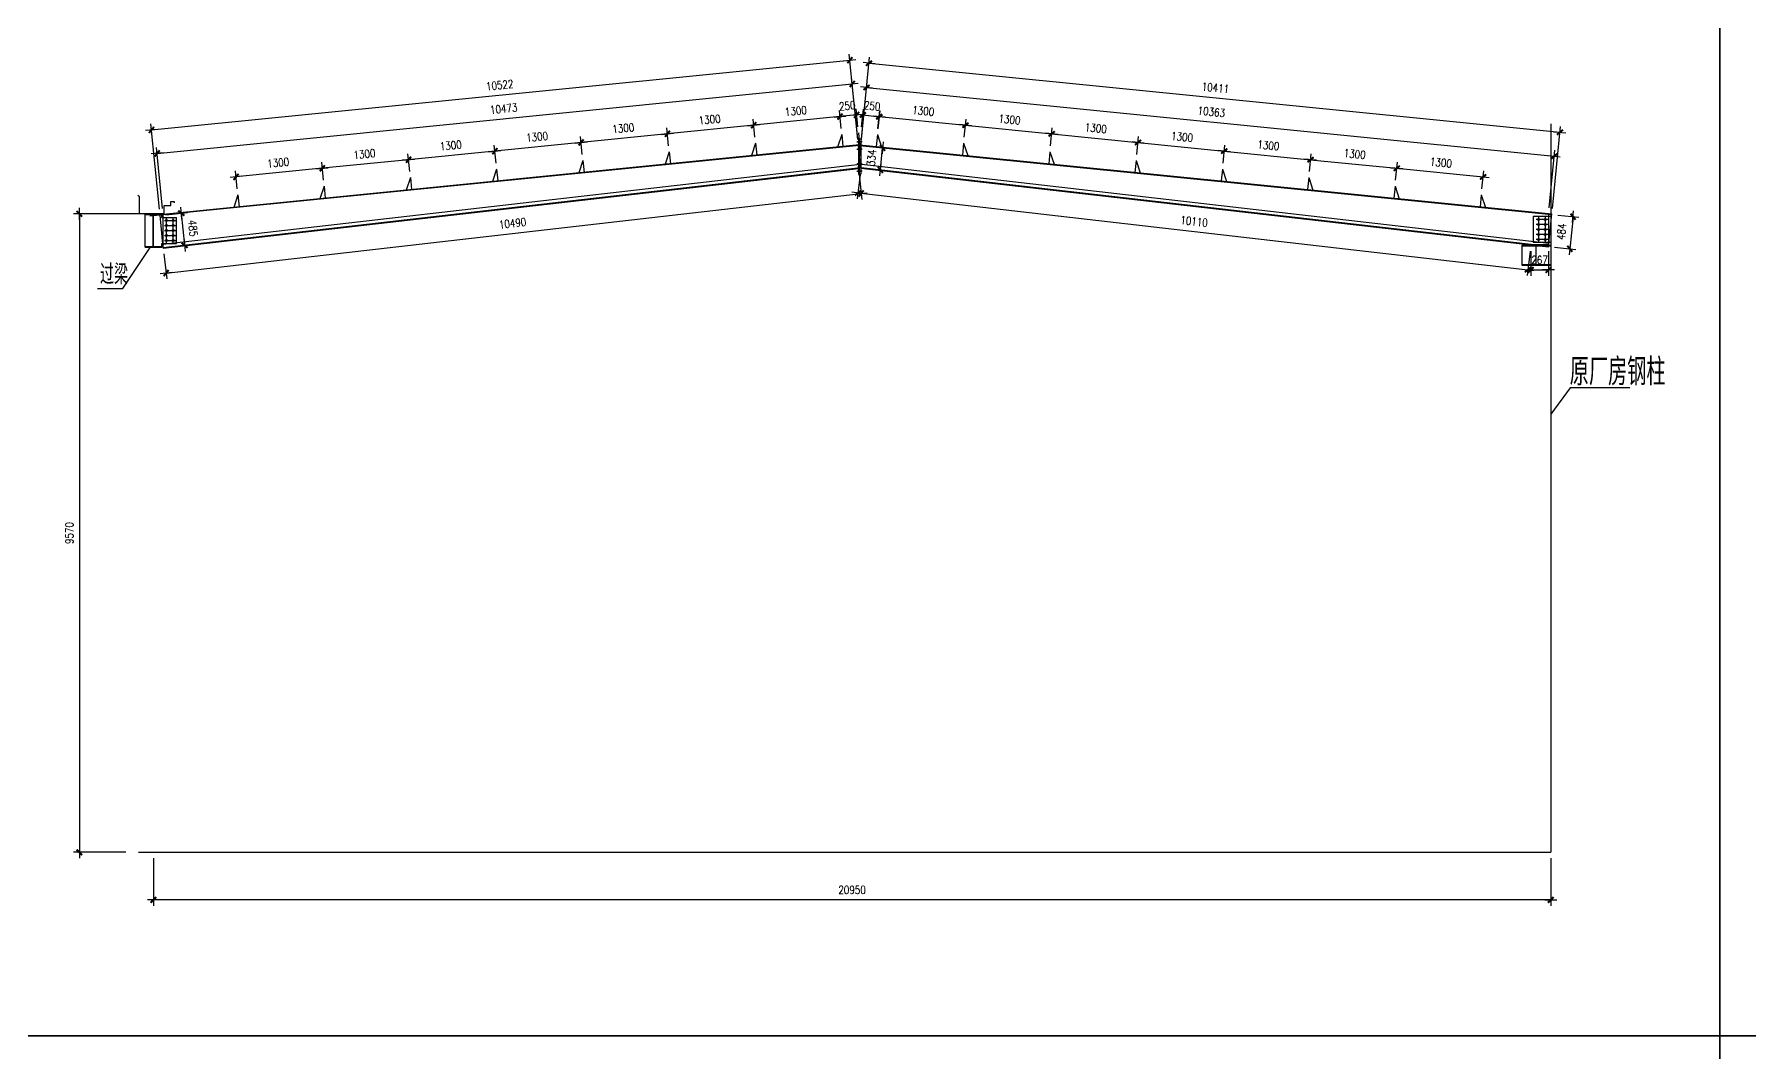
# Model space of a CAD drawing. Header units: millimetres. Extents: x 2287919 to 2522484, y -1845182 to -1736911.
# Drawn here: x 2340289 to 2366007, y -1830126 to -1814860 of the extents above; entities that cross this region are included whole.
import ezdxf

# ---------------------------------------------------------------- set-up
doc = ezdxf.new("R2010")
doc.units = ezdxf.units.MM
doc.header["$LTSCALE"] = 1000
doc.header["$PDMODE"] = 34
doc.styles.add('DIM_FONT', font='simplex.shx', dxfattribs={"width": 0.8, "bigfont": 'hztxt.shx'})
doc.styles.add('TSSD_Label', font='Tssdeng.shx', dxfattribs={"width": 0.7, "bigfont": 'hztxt.shx'})
doc.dimstyles.new('WGH(1)', dxfattribs={"dimscale": 1.2, "dimtxt": 100, "dimasz": 0.5, "dimexe": 75, "dimexo": 75, "dimgap": 75, "dimtad": 1, "dimdec": 0, "dimzin": 0, "dimdsep": 46, "dimtxsty": 'DIM_FONT', "dimblk1": '_DIMX', "dimblk2": '_DIMX', "dimsah": 1, "dimcen": 0.09, "dimclrd": 3, "dimclre": 3, "dimclrt": 7, "dimadec": 0, "dimazin": 0, "dimtfac": 1, "dimtdec": 0, "dimtix": 1, "dimtmove": 2, "dimatfit": 3, "dimldrblk": '_DIMX', "dimfxl": 1, "dimtolj": 1, "dimtzin": 0, "dimarcsym": 0})

# ---------------------------------------------------------------- blocks, each defined once
blk = doc.blocks.new('_DIMX')
blk.add_line((-150, 0), (150, 0))
at = {"const_width": 50}
blk.add_lwpolyline([(-70, -70), (70, 70)], dxfattribs=at)
blk = doc.blocks.new('*D160')
at = {"color": 3, "lineweight": -2}
for p, q in [((2342074, -1827212), (2342074, -1827925)), ((2363024, -1827212), (2363024, -1827925)), ((2363023, -1827835), (2342075, -1827835))]:
    blk.add_line(p, q, dxfattribs=at)
at = {"layer": 'Defpoints', "color": 0}
for p in [(2342074, -1827122), (2363024, -1827122), (2342074, -1827835)]:
    blk.add_point(p, dxfattribs=at)
at = {"color": 3, "lineweight": -2, "xscale": 0.6, "yscale": 0.6, "zscale": 0.6, "rotation": 180}
blk.add_blockref('_DIMX', (2342074, -1827835), dxfattribs=at)
at = {"color": 3, "lineweight": -2, "xscale": 0.6, "yscale": 0.6, "zscale": 0.6}
blk.add_blockref('_DIMX', (2363024, -1827835), dxfattribs=at)
at = {"color": 7, "insert": (2352549, -1827685), "char_height": 120, "attachment_point": 5, "style": 'DIM_FONT'}
blk.add_mtext('\\A1;20950', dxfattribs=at)
blk = doc.blocks.new('*D161')
at = {"color": 3, "lineweight": -2}
for p, q in [((2352386, -1816273), (2352359, -1816004)), ((2352367, -1816094), (2352367, -1816094)), ((2352617, -1816069), (2352368, -1816094)), ((2352635, -1816248), (2352608, -1815979)), ((2352617, -1816069), (2352618, -1816069))]:
    blk.add_line(p, q, dxfattribs=at)
at = {"layer": 'Defpoints', "color": 0}
for p in [(2352368, -1816094), (2352395, -1816363), (2352644, -1816338)]:
    blk.add_point(p, dxfattribs=at)
at = {"color": 3, "lineweight": -2, "xscale": 0.6, "yscale": 0.6, "zscale": 0.6}
for p, rotation in [((2352368, -1816094), 5.703750052855903), ((2352617, -1816069), 185.7037500528559)]:
    blk.add_blockref('_DIMX', p, dxfattribs=dict(at, rotation=rotation))
at = {"color": 7, "insert": (2352477, -1815932), "char_height": 120, "attachment_point": 5, "rotation": 5.7038, "style": 'DIM_FONT'}
blk.add_mtext('\\A1;250', dxfattribs=at)
blk = doc.blocks.new('*D162')
at = {"color": 3, "lineweight": -2}
for p, q in [((2352690, -1816249), (2352720, -1815980)), ((2352709, -1816069), (2352709, -1816069)), ((2352710, -1816069), (2352958, -1816098)), ((2352938, -1816277), (2352969, -1816008)), ((2352959, -1816098), (2352960, -1816098))]:
    blk.add_line(p, q, dxfattribs=at)
at = {"layer": 'Defpoints', "color": 0}
for p in [(2352958, -1816098), (2352679, -1816338), (2352928, -1816366)]:
    blk.add_point(p, dxfattribs=at)
at = {"color": 3, "lineweight": -2, "xscale": 0.6, "yscale": 0.6, "zscale": 0.6}
for p, rotation in [((2352710, -1816069), 353.4813647160325), ((2352958, -1816098), 173.4813647160325)]:
    blk.add_blockref('_DIMX', p, dxfattribs=dict(at, rotation=rotation))
at = {"color": 7, "insert": (2352851, -1815935), "char_height": 120, "attachment_point": 5, "rotation": 353.4814, "style": 'DIM_FONT'}
blk.add_mtext('\\A1;250', dxfattribs=at)
blk = doc.blocks.new('*D163')
at = {"color": 3, "lineweight": -2}
for p, q in [((2341859, -1817552), (2340874, -1817552)), ((2340964, -1817553), (2340964, -1827122)), ((2341659, -1827122), (2340874, -1827122))]:
    blk.add_line(p, q, dxfattribs=at)
at = {"layer": 'Defpoints', "color": 0}
for p in [(2341949, -1817552), (2340964, -1827122), (2341749, -1827122)]:
    blk.add_point(p, dxfattribs=at)
at = {"color": 3, "lineweight": -2, "xscale": 0.6, "yscale": 0.6, "zscale": 0.6}
for p, rotation in [((2340964, -1817552), 90), ((2340964, -1827122), 270)]:
    blk.add_blockref('_DIMX', p, dxfattribs=dict(at, rotation=rotation))
at = {"color": 7, "insert": (2340814, -1822337), "char_height": 120, "attachment_point": 5, "rotation": 90, "style": 'DIM_FONT'}
blk.add_mtext('\\A1;9570', dxfattribs=at)
blk = doc.blocks.new('*D164')
at = {"color": 3, "lineweight": -2}
for p, q in [((2351092, -1816403), (2351065, -1816133)), ((2352367, -1816094), (2351075, -1816223)), ((2352386, -1816273), (2352359, -1816004))]:
    blk.add_line(p, q, dxfattribs=at)
at = {"layer": 'Defpoints', "color": 0}
for p in [(2351074, -1816223), (2352395, -1816363), (2351101, -1816492)]:
    blk.add_point(p, dxfattribs=at)
at = {"color": 3, "lineweight": -2, "xscale": 0.6, "yscale": 0.6, "zscale": 0.6}
for p, rotation in [((2351074, -1816223), 185.7037500528465), ((2352368, -1816094), 5.703750052846503)]:
    blk.add_blockref('_DIMX', p, dxfattribs=dict(at, rotation=rotation))
at = {"color": 7, "insert": (2351706, -1816009), "char_height": 120, "attachment_point": 5, "rotation": 5.7038, "style": 'DIM_FONT'}
blk.add_mtext('\\A1;1300', dxfattribs=at)
blk = doc.blocks.new('*D165')
at = {"color": 3, "lineweight": -2}
for p, q in [((2351092, -1816403), (2351065, -1816133)), ((2349799, -1816532), (2349772, -1816263)), ((2351074, -1816223), (2349781, -1816352))]:
    blk.add_line(p, q, dxfattribs=at)
at = {"layer": 'Defpoints', "color": 0}
for p in [(2349781, -1816352), (2349808, -1816621), (2351101, -1816492)]:
    blk.add_point(p, dxfattribs=at)
at = {"color": 3, "lineweight": -2, "xscale": 0.6, "yscale": 0.6, "zscale": 0.6}
for p, rotation in [((2351074, -1816223), 5.703750064974962), ((2349781, -1816352), 185.7037500649749)]:
    blk.add_blockref('_DIMX', p, dxfattribs=dict(at, rotation=rotation))
at = {"color": 7, "insert": (2350413, -1816138), "char_height": 120, "attachment_point": 5, "rotation": 5.7038, "style": 'DIM_FONT'}
blk.add_mtext('\\A1;1300', dxfattribs=at)
blk = doc.blocks.new('*D166')
at = {"color": 3, "lineweight": -2}
for p, q in [((2348505, -1816661), (2348478, -1816392)), ((2349780, -1816352), (2348488, -1816481)), ((2349799, -1816532), (2349772, -1816263))]:
    blk.add_line(p, q, dxfattribs=at)
at = {"layer": 'Defpoints', "color": 0}
for p in [(2348487, -1816481), (2349808, -1816621), (2348514, -1816750)]:
    blk.add_point(p, dxfattribs=at)
at = {"color": 3, "lineweight": -2, "xscale": 0.6, "yscale": 0.6, "zscale": 0.6}
for p, rotation in [((2348487, -1816481), 185.7037500649749), ((2349781, -1816352), 5.703750064974962)]:
    blk.add_blockref('_DIMX', p, dxfattribs=dict(at, rotation=rotation))
at = {"color": 7, "insert": (2349119, -1816268), "char_height": 120, "attachment_point": 5, "rotation": 5.7038, "style": 'DIM_FONT'}
blk.add_mtext('\\A1;1300', dxfattribs=at)
blk = doc.blocks.new('*D167')
at = {"color": 3, "lineweight": -2}
for p, q in [((2348505, -1816661), (2348478, -1816392)), ((2347212, -1816790), (2347185, -1816521)), ((2348487, -1816482), (2347194, -1816611))]:
    blk.add_line(p, q, dxfattribs=at)
at = {"layer": 'Defpoints', "color": 0}
for p in [(2347194, -1816611), (2347221, -1816880), (2348514, -1816750)]:
    blk.add_point(p, dxfattribs=at)
at = {"color": 3, "lineweight": -2, "xscale": 0.6, "yscale": 0.6, "zscale": 0.6}
for p, rotation in [((2348487, -1816481), 5.703750064974962), ((2347194, -1816611), 185.7037500649749)]:
    blk.add_blockref('_DIMX', p, dxfattribs=dict(at, rotation=rotation))
at = {"color": 7, "insert": (2347826, -1816397), "char_height": 120, "attachment_point": 5, "rotation": 5.7038, "style": 'DIM_FONT'}
blk.add_mtext('\\A1;1300', dxfattribs=at)
blk = doc.blocks.new('*D168')
at = {"color": 3, "lineweight": -2}
for p, q in [((2345918, -1816919), (2345891, -1816650)), ((2347193, -1816611), (2345901, -1816740)), ((2347212, -1816790), (2347185, -1816521))]:
    blk.add_line(p, q, dxfattribs=at)
at = {"layer": 'Defpoints', "color": 0}
for p in [(2345900, -1816740), (2347221, -1816880), (2345927, -1817009)]:
    blk.add_point(p, dxfattribs=at)
at = {"color": 3, "lineweight": -2, "xscale": 0.6, "yscale": 0.6, "zscale": 0.6}
for p, rotation in [((2345900, -1816740), 185.7037500649749), ((2347194, -1816611), 5.703750064974962)]:
    blk.add_blockref('_DIMX', p, dxfattribs=dict(at, rotation=rotation))
at = {"color": 7, "insert": (2346532, -1816526), "char_height": 120, "attachment_point": 5, "rotation": 5.7038, "style": 'DIM_FONT'}
blk.add_mtext('\\A1;1300', dxfattribs=at)
blk = doc.blocks.new('*D169')
at = {"color": 3, "lineweight": -2}
for p, q in [((2345918, -1816919), (2345891, -1816650)), ((2344624, -1817049), (2344598, -1816779)), ((2345900, -1816740), (2344607, -1816869))]:
    blk.add_line(p, q, dxfattribs=at)
at = {"layer": 'Defpoints', "color": 0}
for p in [(2344607, -1816869), (2344633, -1817138), (2345927, -1817009)]:
    blk.add_point(p, dxfattribs=at)
at = {"color": 3, "lineweight": -2, "xscale": 0.6, "yscale": 0.6, "zscale": 0.6}
for p, rotation in [((2345900, -1816740), 5.703750064974962), ((2344607, -1816869), 185.7037500649749)]:
    blk.add_blockref('_DIMX', p, dxfattribs=dict(at, rotation=rotation))
at = {"color": 7, "insert": (2345238, -1816655), "char_height": 120, "attachment_point": 5, "rotation": 5.7038, "style": 'DIM_FONT'}
blk.add_mtext('\\A1;1300', dxfattribs=at)
blk = doc.blocks.new('*D170')
at = {"color": 3, "lineweight": -2}
for p, q in [((2343331, -1817178), (2343304, -1816909)), ((2344606, -1816869), (2343314, -1816998)), ((2344624, -1817049), (2344598, -1816779))]:
    blk.add_line(p, q, dxfattribs=at)
at = {"layer": 'Defpoints', "color": 0}
for p in [(2343313, -1816998), (2344633, -1817138), (2343340, -1817267)]:
    blk.add_point(p, dxfattribs=at)
at = {"color": 3, "lineweight": -2, "xscale": 0.6, "yscale": 0.6, "zscale": 0.6}
for p, rotation in [((2343313, -1816998), 185.7037500649749), ((2344607, -1816869), 5.703750064974962)]:
    blk.add_blockref('_DIMX', p, dxfattribs=dict(at, rotation=rotation))
at = {"color": 7, "insert": (2343945, -1816784), "char_height": 120, "attachment_point": 5, "rotation": 5.7038, "style": 'DIM_FONT'}
blk.add_mtext('\\A1;1300', dxfattribs=at)
blk = doc.blocks.new('*D171')
at = {"color": 3, "lineweight": -2}
for p, q in [((2352937, -1816273), (2352964, -1816004)), ((2352956, -1816094), (2354248, -1816223)), ((2354231, -1816403), (2354258, -1816133))]:
    blk.add_line(p, q, dxfattribs=at)
at = {"layer": 'Defpoints', "color": 0}
for p in [(2352928, -1816363), (2354249, -1816223), (2354222, -1816492)]:
    blk.add_point(p, dxfattribs=at)
at = {"color": 3, "lineweight": -2, "xscale": 0.6, "yscale": 0.6, "zscale": 0.6}
for p, rotation in [((2352955, -1816094), 174.2962499471535), ((2354249, -1816223), 354.2962499471535)]:
    blk.add_blockref('_DIMX', p, dxfattribs=dict(at, rotation=rotation))
at = {"color": 7, "insert": (2353617, -1816009), "char_height": 120, "attachment_point": 5, "rotation": 354.2962, "style": 'DIM_FONT'}
blk.add_mtext('\\A1;1300', dxfattribs=at)
blk = doc.blocks.new('*D172')
at = {"color": 3, "lineweight": -2}
for p, q in [((2354231, -1816403), (2354258, -1816133)), ((2354249, -1816223), (2355542, -1816352)), ((2355524, -1816532), (2355551, -1816263))]:
    blk.add_line(p, q, dxfattribs=at)
at = {"layer": 'Defpoints', "color": 0}
for p in [(2355542, -1816352), (2354222, -1816492), (2355515, -1816621)]:
    blk.add_point(p, dxfattribs=at)
at = {"color": 3, "lineweight": -2, "xscale": 0.6, "yscale": 0.6, "zscale": 0.6}
for p, rotation in [((2354249, -1816223), 174.2962499350251), ((2355542, -1816352), 354.2962499350251)]:
    blk.add_blockref('_DIMX', p, dxfattribs=dict(at, rotation=rotation))
at = {"color": 7, "insert": (2354910, -1816138), "char_height": 120, "attachment_point": 5, "rotation": 354.2962, "style": 'DIM_FONT'}
blk.add_mtext('\\A1;1300', dxfattribs=at)
blk = doc.blocks.new('*D173')
at = {"color": 3, "lineweight": -2}
for p, q in [((2355524, -1816532), (2355551, -1816263)), ((2355543, -1816352), (2356835, -1816481)), ((2356818, -1816661), (2356845, -1816392))]:
    blk.add_line(p, q, dxfattribs=at)
at = {"layer": 'Defpoints', "color": 0}
for p in [(2355515, -1816621), (2356836, -1816481), (2356809, -1816750)]:
    blk.add_point(p, dxfattribs=at)
at = {"color": 3, "lineweight": -2, "xscale": 0.6, "yscale": 0.6, "zscale": 0.6}
for p, rotation in [((2355542, -1816352), 174.2962499350251), ((2356836, -1816481), 354.2962499350251)]:
    blk.add_blockref('_DIMX', p, dxfattribs=dict(at, rotation=rotation))
at = {"color": 7, "insert": (2356204, -1816268), "char_height": 120, "attachment_point": 5, "rotation": 354.2962, "style": 'DIM_FONT'}
blk.add_mtext('\\A1;1300', dxfattribs=at)
blk = doc.blocks.new('*D174')
at = {"color": 3, "lineweight": -2}
for p, q in [((2356818, -1816661), (2356845, -1816392)), ((2356836, -1816482), (2358129, -1816611)), ((2358111, -1816790), (2358138, -1816521))]:
    blk.add_line(p, q, dxfattribs=at)
at = {"layer": 'Defpoints', "color": 0}
for p in [(2358129, -1816611), (2356809, -1816750), (2358102, -1816880)]:
    blk.add_point(p, dxfattribs=at)
at = {"color": 3, "lineweight": -2, "xscale": 0.6, "yscale": 0.6, "zscale": 0.6}
for p, rotation in [((2356836, -1816481), 174.2962499350251), ((2358129, -1816611), 354.2962499350251)]:
    blk.add_blockref('_DIMX', p, dxfattribs=dict(at, rotation=rotation))
at = {"color": 7, "insert": (2357497, -1816397), "char_height": 120, "attachment_point": 5, "rotation": 354.2962, "style": 'DIM_FONT'}
blk.add_mtext('\\A1;1300', dxfattribs=at)
blk = doc.blocks.new('*D175')
at = {"color": 3, "lineweight": -2}
for p, q in [((2358111, -1816790), (2358138, -1816521)), ((2358130, -1816611), (2359422, -1816740)), ((2359405, -1816919), (2359432, -1816650))]:
    blk.add_line(p, q, dxfattribs=at)
at = {"layer": 'Defpoints', "color": 0}
for p in [(2358102, -1816880), (2359423, -1816740), (2359396, -1817009)]:
    blk.add_point(p, dxfattribs=at)
at = {"color": 3, "lineweight": -2, "xscale": 0.6, "yscale": 0.6, "zscale": 0.6}
for p, rotation in [((2358129, -1816611), 174.2962499350251), ((2359423, -1816740), 354.2962499350251)]:
    blk.add_blockref('_DIMX', p, dxfattribs=dict(at, rotation=rotation))
at = {"color": 7, "insert": (2358791, -1816526), "char_height": 120, "attachment_point": 5, "rotation": 354.2962, "style": 'DIM_FONT'}
blk.add_mtext('\\A1;1300', dxfattribs=at)
blk = doc.blocks.new('*D176')
at = {"color": 3, "lineweight": -2}
for p, q in [((2359405, -1816919), (2359432, -1816650)), ((2359423, -1816740), (2360716, -1816869)), ((2360698, -1817049), (2360725, -1816779))]:
    blk.add_line(p, q, dxfattribs=at)
at = {"layer": 'Defpoints', "color": 0}
for p in [(2360716, -1816869), (2359396, -1817009), (2360690, -1817138)]:
    blk.add_point(p, dxfattribs=at)
at = {"color": 3, "lineweight": -2, "xscale": 0.6, "yscale": 0.6, "zscale": 0.6}
for p, rotation in [((2359423, -1816740), 174.2962499350251), ((2360716, -1816869), 354.2962499350251)]:
    blk.add_blockref('_DIMX', p, dxfattribs=dict(at, rotation=rotation))
at = {"color": 7, "insert": (2360085, -1816655), "char_height": 120, "attachment_point": 5, "rotation": 354.2962, "style": 'DIM_FONT'}
blk.add_mtext('\\A1;1300', dxfattribs=at)
blk = doc.blocks.new('*D177')
at = {"color": 3, "lineweight": -2}
for p, q in [((2360698, -1817049), (2360725, -1816779)), ((2360717, -1816869), (2362009, -1816998)), ((2361992, -1817178), (2362019, -1816909))]:
    blk.add_line(p, q, dxfattribs=at)
at = {"layer": 'Defpoints', "color": 0}
for p in [(2360690, -1817138), (2362010, -1816998), (2361983, -1817267)]:
    blk.add_point(p, dxfattribs=at)
at = {"color": 3, "lineweight": -2, "xscale": 0.6, "yscale": 0.6, "zscale": 0.6}
for p, rotation in [((2360716, -1816869), 174.2962499350251), ((2362010, -1816998), 354.2962499350251)]:
    blk.add_blockref('_DIMX', p, dxfattribs=dict(at, rotation=rotation))
at = {"color": 7, "insert": (2361378, -1816784), "char_height": 120, "attachment_point": 5, "rotation": 354.2962, "style": 'DIM_FONT'}
blk.add_mtext('\\A1;1300', dxfattribs=at)
blk = doc.blocks.new('*D262')
at = {"color": 1, "lineweight": -2}
for p, q in [((2352635, -1816437), (2352507, -1815159)), ((2342047, -1816294), (2352515, -1815248)), ((2342165, -1817483), (2342037, -1816204))]:
    blk.add_line(p, q, dxfattribs=at)
at = {"layer": 'Defpoints', "color": 0}
for p in [(2352516, -1815248), (2352643, -1816527), (2342174, -1817573)]:
    blk.add_point(p, dxfattribs=at)
at = {"color": 1, "lineweight": -2, "xscale": 0.6, "yscale": 0.6, "zscale": 0.6}
for p, rotation in [((2352516, -1815248), 5.703750052842634), ((2342046, -1816294), 185.7037500528426)]:
    blk.add_blockref('_DIMX', p, dxfattribs=dict(at, rotation=rotation))
at = {"color": 7, "insert": (2347266, -1815622), "char_height": 120, "attachment_point": 5, "rotation": 5.7038, "style": 'DIM_FONT'}
blk.add_mtext('\\A1;10522', dxfattribs=at)
blk = doc.blocks.new('*D263')
at = {"color": 1, "lineweight": -2}
for p, q in [((2342131, -1816645), (2352551, -1815604)), ((2352635, -1816429), (2352543, -1815514)), ((2342213, -1817471), (2342122, -1816555))]:
    blk.add_line(p, q, dxfattribs=at)
at = {"layer": 'Defpoints', "color": 0}
for p in [(2352552, -1815604), (2352643, -1816519), (2342222, -1817560)]:
    blk.add_point(p, dxfattribs=at)
at = {"color": 1, "lineweight": -2, "xscale": 0.6, "yscale": 0.6, "zscale": 0.6}
for p, rotation in [((2352552, -1815604), 5.705381140191516), ((2342131, -1816645), 185.7053811401915)]:
    blk.add_blockref('_DIMX', p, dxfattribs=dict(at, rotation=rotation))
at = {"color": 7, "insert": (2347326, -1815975), "char_height": 120, "attachment_point": 5, "rotation": 5.7054, "style": 'DIM_FONT'}
blk.add_mtext('\\A1;10473', dxfattribs=at)
blk = doc.blocks.new('*D264')
at = {"color": 1, "lineweight": -2}
for p, q in [((2352654, -1816960), (2352697, -1817335)), ((2342266, -1818439), (2352686, -1817246)), ((2342232, -1818153), (2342275, -1818528))]:
    blk.add_line(p, q, dxfattribs=at)
at = {"layer": 'Defpoints', "color": 0}
for p in [(2352643, -1816871), (2352686, -1817246), (2342222, -1818064)]:
    blk.add_point(p, dxfattribs=at)
at = {"color": 1, "lineweight": -2, "xscale": 0.6, "yscale": 0.6, "zscale": 0.6}
for p, rotation in [((2352686, -1817246), 6.531281720883459), ((2342265, -1818439), 186.5312817208834)]:
    blk.add_blockref('_DIMX', p, dxfattribs=dict(at, rotation=rotation))
at = {"color": 7, "insert": (2347459, -1817693), "char_height": 120, "attachment_point": 5, "rotation": 6.5313, "style": 'DIM_FONT'}
blk.add_mtext('\\A1;10490', dxfattribs=at)
blk = doc.blocks.new('*D265')
at = {"color": 1, "lineweight": -2}
for p, q in [((2352669, -1816960), (2352627, -1817328)), ((2352638, -1817239), (2362681, -1818389)), ((2362714, -1818110), (2362672, -1818478))]:
    blk.add_line(p, q, dxfattribs=at)
at = {"layer": 'Defpoints', "color": 0}
for p in [(2352679, -1816871), (2362724, -1818021), (2362682, -1818389)]:
    blk.add_point(p, dxfattribs=at)
at = {"color": 1, "lineweight": -2, "xscale": 0.6, "yscale": 0.6, "zscale": 0.6}
for p, rotation in [((2352637, -1817239), 173.4687182791157), ((2362682, -1818389), 353.4687182791157)]:
    blk.add_blockref('_DIMX', p, dxfattribs=dict(at, rotation=rotation))
at = {"color": 7, "insert": (2357677, -1817665), "char_height": 120, "attachment_point": 5, "rotation": 353.4687, "style": 'DIM_FONT'}
blk.add_mtext('\\A1;10110', dxfattribs=at)
blk = doc.blocks.new('*D266')
at = {"color": 1, "lineweight": -2}
for p, q in [((2362724, -1818111), (2362724, -1818483)), ((2362991, -1818111), (2362991, -1818483)), ((2362723, -1818393), (2362723, -1818393)), ((2362724, -1818393), (2362991, -1818393)), ((2362992, -1818393), (2362992, -1818393))]:
    blk.add_line(p, q, dxfattribs=at)
at = {"layer": 'Defpoints', "color": 0}
for p in [(2362724, -1818021), (2362991, -1818021), (2362991, -1818393)]:
    blk.add_point(p, dxfattribs=at)
at = {"color": 1, "lineweight": -2, "xscale": 0.6, "yscale": 0.6, "zscale": 0.6}
blk.add_blockref('_DIMX', (2362724, -1818393), dxfattribs=at)
at = {"color": 1, "lineweight": -2, "xscale": 0.6, "yscale": 0.6, "zscale": 0.6, "rotation": 180}
blk.add_blockref('_DIMX', (2362991, -1818393), dxfattribs=at)
at = {"color": 7, "insert": (2362857, -1818243), "char_height": 120, "attachment_point": 5, "style": 'DIM_FONT'}
blk.add_mtext('\\A1;267', dxfattribs=at)
blk = doc.blocks.new('*D267')
at = {"color": 1, "lineweight": -2}
for p, q in [((2352688, -1816437), (2352812, -1815205)), ((2352803, -1815295), (2363162, -1816329)), ((2363048, -1817472), (2363171, -1816240))]:
    blk.add_line(p, q, dxfattribs=at)
at = {"layer": 'Defpoints', "color": 0}
for p in [(2363162, -1816329), (2352679, -1816527), (2363039, -1817562)]:
    blk.add_point(p, dxfattribs=at)
at = {"color": 1, "lineweight": -2, "xscale": 0.6, "yscale": 0.6, "zscale": 0.6}
for p, rotation in [((2352803, -1815294), 174.2962499471564), ((2363162, -1816329), 354.2962499471564)]:
    blk.add_blockref('_DIMX', p, dxfattribs=dict(at, rotation=rotation))
at = {"color": 7, "insert": (2357997, -1815663), "char_height": 120, "attachment_point": 5, "rotation": 354.2962, "style": 'DIM_FONT'}
blk.add_mtext('\\A1;10411', dxfattribs=at)
blk = doc.blocks.new('*D268')
at = {"color": 1, "lineweight": -2}
for p, q in [((2352688, -1816429), (2352775, -1815567)), ((2352766, -1815657), (2363076, -1816687)), ((2363000, -1817459), (2363086, -1816597))]:
    blk.add_line(p, q, dxfattribs=at)
at = {"layer": 'Defpoints', "color": 0}
for p in [(2352679, -1816519), (2363077, -1816687), (2362991, -1817549)]:
    blk.add_point(p, dxfattribs=at)
at = {"color": 1, "lineweight": -2, "xscale": 0.6, "yscale": 0.6, "zscale": 0.6}
for p, rotation in [((2352766, -1815657), 174.2962499471587), ((2363077, -1816687), 354.2962499471587)]:
    blk.add_blockref('_DIMX', p, dxfattribs=dict(at, rotation=rotation))
at = {"color": 7, "insert": (2357936, -1816022), "char_height": 120, "attachment_point": 5, "rotation": 354.2962, "style": 'DIM_FONT'}
blk.add_mtext('\\A1;10363', dxfattribs=at)
blk = doc.blocks.new('*D303')
at = {"color": 1, "lineweight": -2}
for p, q in [((2342263, -1817564), (2342583, -1817532)), ((2342493, -1817541), (2342542, -1818023)), ((2342312, -1818047), (2342631, -1818015))]:
    blk.add_line(p, q, dxfattribs=at)
at = {"layer": 'Defpoints', "color": 0}
for p in [(2342174, -1817573), (2342222, -1818056), (2342542, -1818024)]:
    blk.add_point(p, dxfattribs=at)
at = {"color": 1, "lineweight": -2, "xscale": 0.6, "yscale": 0.6, "zscale": 0.6}
for p, rotation in [((2342493, -1817541), 95.70375005277484), ((2342542, -1818024), 275.7037500527748)]:
    blk.add_blockref('_DIMX', p, dxfattribs=dict(at, rotation=rotation))
at = {"color": 7, "insert": (2342667, -1817767), "char_height": 120, "attachment_point": 5, "rotation": 275.7038, "style": 'DIM_FONT'}
blk.add_mtext('\\A1;485', dxfattribs=at)
blk = doc.blocks.new('*D304')
at = {"color": 1, "lineweight": -2}
for p, q in [((2352769, -1816536), (2353097, -1816569)), ((2352974, -1816892), (2353007, -1816560)), ((2353007, -1816559), (2353007, -1816559)), ((2352736, -1816868), (2353064, -1816901)), ((2352974, -1816892), (2352974, -1816893))]:
    blk.add_line(p, q, dxfattribs=at)
at = {"layer": 'Defpoints', "color": 0}
for p in [(2352679, -1816527), (2353007, -1816560), (2352646, -1816859)]:
    blk.add_point(p, dxfattribs=at)
at = {"color": 1, "lineweight": -2, "xscale": 0.6, "yscale": 0.6, "zscale": 0.6}
for p, rotation in [((2353007, -1816560), 264.2962499472076), ((2352974, -1816892), 84.29624994720761)]:
    blk.add_blockref('_DIMX', p, dxfattribs=dict(at, rotation=rotation))
at = {"color": 7, "insert": (2352841, -1816711), "char_height": 120, "attachment_point": 5, "rotation": 84.2962, "style": 'DIM_FONT'}
blk.add_mtext('\\A1;334', dxfattribs=at)
blk = doc.blocks.new('*D305')
at = {"color": 1, "lineweight": -2}
for p, q in [((2363129, -1817571), (2363447, -1817602)), ((2363358, -1817594), (2363310, -1818074)), ((2363081, -1818052), (2363399, -1818084))]:
    blk.add_line(p, q, dxfattribs=at)
at = {"layer": 'Defpoints', "color": 0}
for p in [(2363039, -1817562), (2362991, -1818043), (2363310, -1818075)]:
    blk.add_point(p, dxfattribs=at)
at = {"color": 1, "lineweight": -2, "xscale": 0.6, "yscale": 0.6, "zscale": 0.6}
for p, rotation in [((2363358, -1817594), 84.29624994722144), ((2363310, -1818075), 264.2962499472214)]:
    blk.add_blockref('_DIMX', p, dxfattribs=dict(at, rotation=rotation))
at = {"color": 7, "insert": (2363185, -1817819), "char_height": 120, "attachment_point": 5, "rotation": 84.2962, "style": 'DIM_FONT'}
blk.add_mtext('\\A1;484', dxfattribs=at)

msp = doc.modelspace()

# ---------------------------------------------------------------- linework, layer by layer
for p, q in [((2352394.8, -1816362.9), (2352333.1, -1816550)), ((2352394.8, -1816362.9), (2352412.7, -1816542)), ((2352643.6, -1816338), (2352661.5, -1816517.2)), ((2352928.1, -1816362.9), (2352910.2, -1816542)), ((2352928.1, -1816362.9), (2352989.8, -1816550)), ((2363024, -1816203.7), (2363024, -1827122.2)), ((2352662.3, -1816525.1), (2342023, -1817587.8)), ((2352661.5, -1816517.2), (2342222, -1817559.8)), ((2349807.7, -1816621.3), (2349746, -1816808.4)), ((2349807.7, -1816621.3), (2349825.6, -1816800.4)), ((2351101.3, -1816492.1), (2351039.5, -1816679.2)), ((2351101.3, -1816492.1), (2351119.2, -1816671.2)), ((2352660.7, -1816525.1), (2363039.1, -1817561.7)), ((2352661.5, -1816517.2), (2362991, -1817548.9)), ((2352661.5, -1816517.2), (2363039.9, -1817553.7)), ((2354221.7, -1816492.1), (2354203.8, -1816671.2)), ((2354221.7, -1816492.1), (2354283.4, -1816679.2)), ((2355515.3, -1816621.3), (2355497.4, -1816800.4)), ((2355515.3, -1816621.3), (2355577, -1816808.4)), ((2342216.3, -1818006.1), (2352670.9, -1816809.2)), ((2342222, -1818055.8), (2352676.6, -1816858.8)), ((2342222, -1818063.8), (2352643.5, -1816870.7)), ((2347220.6, -1816879.7), (2347158.9, -1817066.8)), ((2347220.6, -1816879.7), (2347238.5, -1817058.8)), ((2348514.1, -1816750.5), (2348452.4, -1816937.6)), ((2348514.1, -1816750.5), (2348532, -1816929.6)), ((2362991, -1818043.2), (2352646.3, -1816858.8)), ((2362996.7, -1817993.5), (2352652, -1816809.2)), ((2362724, -1818020.7), (2352679.5, -1816870.7)), ((2356808.8, -1816750.5), (2356790.9, -1816929.6)), ((2356808.8, -1816750.5), (2356870.5, -1816937.6)), ((2358102.4, -1816879.7), (2358084.5, -1817058.8)), ((2358102.4, -1816879.7), (2358164.1, -1817066.8)), ((2344633.4, -1817138.1), (2344571.7, -1817325.2)), ((2344633.4, -1817138.1), (2344651.3, -1817317.2)), ((2345927, -1817008.9), (2345865.3, -1817196)), ((2345927, -1817008.9), (2345944.9, -1817188)), ((2359395.9, -1817008.9), (2359378.1, -1817188)), ((2359395.9, -1817008.9), (2359457.7, -1817196)), ((2360689.5, -1817138.1), (2360671.6, -1817317.2)), ((2360689.5, -1817138.1), (2360751.2, -1817325.2)), ((2343339.9, -1817267.3), (2343278.2, -1817454.4)), ((2343339.9, -1817267.3), (2343357.8, -1817446.4)), ((2361983.1, -1817267.3), (2361965.2, -1817446.4)), ((2361983.1, -1817267.3), (2362044.8, -1817454.4)), ((2341949, -1817552.2), (2342199, -1817552.2)), ((2341949, -1818052.2), (2341949, -1817552.2)), ((2341949, -1817562.2), (2342199, -1817562.2)), ((2342070, -1818042.2), (2342070, -1817562.2)), ((2342074, -1818042.2), (2342074, -1817562.2)), ((2342078, -1818042.2), (2342078, -1817562.2)), ((2342199, -1817607.2), (2342199, -1817552.2)), ((2342222, -1818063.8), (2342222, -1817559.8)), ((2342242, -1817652.2), (2342422, -1817652.2)), ((2342242, -1817727.2), (2342422, -1817727.2)), ((2342272, -1817997.2), (2342272, -1817607.2)), ((2342372, -1817997.2), (2342372, -1817607.2)), ((2362991, -1817635.1), (2362806.7, -1817635.1)), ((2362991, -1817710.1), (2362806.7, -1817710.1)), ((2362991, -1817548.9), (2362991, -1818020.7)), ((2342199, -1818052.2), (2342199, -1817997.2)), ((2342242, -1817802.2), (2342422, -1817802.2)), ((2342242, -1817877.2), (2342422, -1817877.2)), ((2342242, -1817952.2), (2342422, -1817952.2)), ((2362991, -1817785.1), (2362806.7, -1817785.1)), ((2362991, -1817860.1), (2362806.7, -1817860.1)), ((2362991, -1817935.1), (2362806.7, -1817935.1)), ((2341615.3, -1818669.6), (2342033.8, -1818042.2)), ((2341949, -1818042.2), (2342199, -1818042.2)), ((2341949, -1818052.2), (2342199, -1818052.2)), ((2341949, -1818052.2), (2342199, -1818052.2)), ((2362591, -1818020.7), (2363024, -1818020.7)), ((2362591, -1818020.7), (2362591, -1818320.7)), ((2362591, -1818030.7), (2363024, -1818030.7)), ((2362724, -1818012.6), (2362991, -1818012.6)), ((2362724, -1818020.7), (2362991, -1818020.7)), ((2362807.5, -1818310.7), (2362807.5, -1818030.7)), ((2362990.2, -1818051.2), (2362811.3, -1818030.7)), ((2362591, -1818310.7), (2363024, -1818310.7)), ((2362591, -1818320.7), (2363024, -1818320.7)), ((2341233.7, -1818669.6), (2341615.3, -1818669.6)), ((2363313.6, -1820161.9), (2363024, -1820556.5)), ((2364211.5, -1820161.9), (2363313.6, -1820161.9)), ((2341849, -1827122.2), (2363024, -1827122.2))]:
    msp.add_line(p, q)
at = {"color": 2}
for p, q in [((2352661.5, -1816427.2), (2352643.5, -1816427.2)), ((2352643.5, -1816427.2), (2352643.5, -1816957.2)), ((2352661.5, -1816517.2), (2352661.5, -1816427.2)), ((2352661.5, -1816517.2), (2352661.5, -1816427.2)), ((2352661.5, -1816427.2), (2352679.5, -1816427.2)), ((2352679.5, -1816427.2), (2352679.5, -1816957.2)), ((2352621.5, -1816472.2), (2352690.5, -1816472.2)), ((2352621.5, -1816582.2), (2352690.5, -1816582.2)), ((2352701.5, -1816472.2), (2352632.4, -1816472.2)), ((2352701.5, -1816582.2), (2352632.4, -1816582.2)), ((2352661.5, -1816957.2), (2352661.5, -1816517.2)), ((2352661.5, -1816957.2), (2352661.5, -1816517.2)), ((2352621.5, -1816802.2), (2352690.5, -1816802.2)), ((2352621.5, -1816912.2), (2352690.5, -1816912.2)), ((2352701.5, -1816802.2), (2352632.4, -1816802.2)), ((2352701.5, -1816912.2), (2352632.4, -1816912.2)), ((2352643.5, -1816957.2), (2352661.5, -1816957.2)), ((2352679.5, -1816957.2), (2352661.5, -1816957.2)), ((2362841, -1817590.1), (2362841, -1817980.1)), ((2362941, -1817590.1), (2362941, -1817980.1))]:
    msp.add_line(p, q, dxfattribs=at)
at = {"color": 1}
for p, q in [((2352676.6, -1816858.8), (2352643.5, -1816527)), ((2352646.3, -1816858.8), (2352679.5, -1816527)), ((2342222, -1818055.8), (2342173.7, -1817572.7)), ((2362990.2, -1818051.2), (2363039.9, -1817553.7)), ((2362724, -1818012.6), (2362724, -1818020.7))]:
    msp.add_line(p, q, dxfattribs=at)
at = {"color": 6}
for p, q in [((2341864, -1817297.2), (2341841.7, -1817277)), ((2341864, -1817547.2), (2341864, -1817297.2)), ((2342234, -1817547.2), (2342234, -1817427.2)), ((2342234, -1817427.2), (2342334, -1817427.2)), ((2342334, -1817427.2), (2342334, -1817367.2)), ((2342334, -1817367.2), (2342384, -1817367.2)), ((2342384, -1817367.2), (2342384, -1817387.2)), ((2341864, -1817547.2), (2342234, -1817547.2)), ((2342199, -1817607.2), (2342422, -1817607.2)), ((2342422, -1817997.2), (2342422, -1817607.2)), ((2362758, -1817590.1), (2362758, -1817980.1)), ((2363024, -1817590.1), (2362758, -1817590.1)), ((2342199, -1817997.2), (2342422, -1817997.2)), ((2363024, -1817980.1), (2362758, -1817980.1))]:
    msp.add_line(p, q, dxfattribs=at)
for points in [[(2339842.4, -1814562.1), (2365560.4, -1814562.1), (2365560.4, -1829872.1), (2339842.4, -1829872.1)], [(2365560.4, -1814562.1), (2391278.3, -1814562.1), (2391278.3, -1829872.1), (2365560.4, -1829872.1)], [(2339842.4, -1829872.1), (2365560.4, -1829872.1), (2365560.4, -1845182.2), (2339842.4, -1845182.2)], [(2365560.4, -1829872.1), (2391278.3, -1829872.1), (2391278.3, -1845182.2), (2365560.4, -1845182.2)]]:
    msp.add_lwpolyline(points, close=True)
for centre in [(2342272, -1817652.2), (2342272, -1817727.2), (2342372, -1817652.2), (2342372, -1817727.2), (2362841, -1817635.1), (2362841, -1817710.1), (2362941, -1817635.1), (2362941, -1817710.1), (2342272, -1817802.2), (2342272, -1817877.2), (2342272, -1817952.2), (2342372, -1817802.2), (2342372, -1817877.2), (2342372, -1817952.2), (2362841, -1817785.1), (2362841, -1817860.1), (2362841, -1817935.1), (2362941, -1817785.1), (2362941, -1817860.1), (2362941, -1817935.1)]:
    msp.add_circle(centre, 15)

# ---------------------------------------------------------------- texts
at = {"lineweight": -3, "style": 'TSSD_Label', "width": 0.7}
for s, height, p in [('过梁', 301.77, (2341273.1, -1818610.5)), ('原厂房钢柱', 410.26, (2363309.2, -1820124.1))]:
    msp.add_text(s, height=height, dxfattribs=at).set_placement(p)

# ---------------------------------------------------------------- dimensions: what is measured, and where the dimension line sits
at = {"color": 1}
for p1, p2, distance, picture, middle in [((2342173.7, -1817572.7), (2352643.5, -1816527), 1285.2, '*D262', (2347266, -1815621.7)), ((2352679.5, -1816527), (2363039.1, -1817561.7), 1238.6, '*D267', (2357997.3, -1815662.6)), ((2342222, -1817560.1), (2352643.5, -1816519), 919.7, '*D263', (2347326.4, -1815975.1)), ((2352679.5, -1816519), (2362991, -1817548.9), 866.5, '*D268', (2357936.3, -1816022.5)), ((2352646.3333, -1816858.8469), (2352679.4787, -1816526.9923), -329.3282, '*D304', (2352841.3463, -1816710.7421)), ((2342222, -1818063.8), (2352643.5, -1816870.7), -377.4, '*D264', (2347458.6, -1817693.2)), ((2352679.5, -1816870.7), (2362724, -1818020.7), -370.5, '*D265', (2357676.7, -1817664.7)), ((2342173.7288, -1817572.7043), (2342221.9787, -1818055.7857), 321.2147, '*D303', (2342666.7355, -1817767.4134)), ((2363039.1, -1817561.7), (2362991, -1818043.2), 320.4, '*D305', (2363184.5, -1817819.4))]:
    dim = msp.add_aligned_dim(p1=p1, p2=p2, distance=distance, dimstyle='WGH(1)', override={"dimclrd": 1, "dimclre": 1}, dxfattribs=at)
    dim.commit()
    dim.dimension.update_dxf_attribs({"geometry": picture, "text_midpoint": middle})
for p1, p2, distance, picture, middle in [((2352394.8, -1816362.9), (2351101.3, -1816492.1), -270.4, '*D164', (2351706.3, -1816009.2)), ((2352643.6, -1816338), (2352394.8, -1816362.9), -270.4, '*D161', (2352477.4, -1815932.2)), ((2352679.4, -1816338), (2352927.8, -1816366.4), 270.4, '*D162', (2352851.3, -1815934.6)), ((2352928.1, -1816362.9), (2354221.7, -1816492.1), 270.4, '*D171', (2353616.7, -1816009.2))]:
    dim = msp.add_aligned_dim(p1=p1, p2=p2, distance=distance, dimstyle='WGH(1)')
    dim.commit()
    dim.dimension.update_dxf_attribs({"geometry": picture, "text_midpoint": middle})
for base, p1, p2, angle, picture, middle in [((2348487.3, -1816481.4), (2349807.7, -1816621.3), (2348514.1, -1816750.5), 5.70375, '*D166', (2349119.1, -1816267.6)), ((2349780.8, -1816352.2), (2351101.3, -1816492.1), (2349807.7, -1816621.3), 5.70375, '*D165', (2350412.7, -1816138.4)), ((2355542.1, -1816352.2), (2354221.7, -1816492.1), (2355515.3, -1816621.3), 174.29625, '*D172', (2354910.3, -1816138.4)), ((2356835.7, -1816481.4), (2355515.3, -1816621.3), (2356808.8, -1816750.5), 174.29625, '*D173', (2356203.8, -1816267.6)), ((2345900.1, -1816739.8), (2347220.6, -1816879.7), (2345927, -1817008.9), 5.70375, '*D168', (2346532, -1816526)), ((2347193.7, -1816610.6), (2348514.1, -1816750.5), (2347220.6, -1816879.7), 5.70375, '*D167', (2347825.6, -1816396.8)), ((2358129.3, -1816610.6), (2356808.8, -1816750.5), (2358102.4, -1816879.7), 174.29625, '*D174', (2357497.4, -1816396.8)), ((2359422.8, -1816739.8), (2358102.4, -1816879.7), (2359395.9, -1817008.9), 174.29625, '*D175', (2358790.9, -1816526)), ((2343313, -1816998.2), (2344633.4, -1817138.1), (2343339.9, -1817267.3), 5.70375, '*D170', (2343944.9, -1816784.4)), ((2344606.6, -1816869), (2345927, -1817008.9), (2344633.4, -1817138.1), 5.70375, '*D169', (2345238.4, -1816655.2)), ((2360716.4, -1816869), (2359395.9, -1817008.9), (2360689.5, -1817138.1), 174.29625, '*D176', (2360084.5, -1816655.2)), ((2362009.9, -1816998.2), (2360689.5, -1817138.1), (2361983.1, -1817267.3), 174.29625, '*D177', (2361378.1, -1816784.4)), ((2340963.8, -1827122.2), (2341949, -1817552.2), (2341749, -1827122.2), 90, '*D163', (2340813.8, -1822337.2))]:
    dim = msp.add_linear_dim(base=base, p1=p1, p2=p2, angle=angle, dimstyle='WGH(1)')
    dim.commit()
    dim.dimension.update_dxf_attribs({"geometry": picture, "text_midpoint": middle})
dim = msp.add_linear_dim(base=(2362991, -1818393.1), p1=(2362724, -1818020.7), p2=(2362991, -1818020.7), dimstyle='WGH(1)', override={"dimclrd": 1, "dimclre": 1}, dxfattribs=at)
dim.commit()
dim.dimension.update_dxf_attribs({"geometry": '*D266', "text_midpoint": (2362857.5, -1818243.1)})
dim = msp.add_linear_dim(base=(2342074, -1827834.7), p1=(2363024, -1827122.2), p2=(2342074, -1827122.2), dimstyle='WGH(1)')
dim.commit()
dim.dimension.update_dxf_attribs({"geometry": '*D160', "text_midpoint": (2352549, -1827684.7)})

doc.saveas('drawing.dxf')
